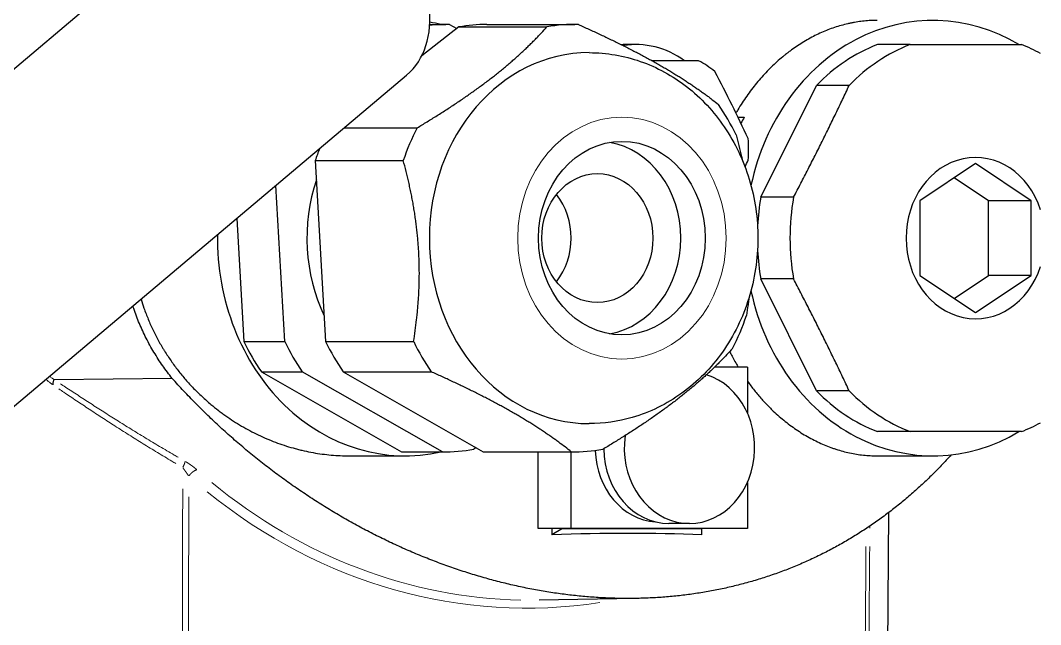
# Model space of a CAD drawing. Header units: millimetres. Extents: x 0 to 89100, y 0 to 63000.
# Drawn here: x 26218.4 to 26281.7, y 54207.8 to 54245.3 of the extents above; entities that cross this region are included whole.
import ezdxf

# ---------------------------------------------------------------- set-up
doc = ezdxf.new("R2010")
doc.units = ezdxf.units.MM
doc.header["$LTSCALE"] = 150
doc.layers.add('Visible', color=7, linetype='Continuous', lineweight=25)
doc.layers.add('Visible Narrow', color=7, linetype='Continuous', lineweight=18)

msp = doc.modelspace()

# ---------------------------------------------------------------- linework, layer by layer
at = {"layer": 'Visible'}
for p, q in [((26173.844, 54205.023), (26232.026, 54254.106)), ((26245.581, 54244.86), (26243.278, 54243.069)), ((26243.775, 54245.013), (26244.776, 54245.013)), ((26244.994, 54245.011), (26245.445, 54244.754)), ((26245.581, 54244.86), (26251.038, 54244.86)), ((26247.314, 54245.013), (26252.771, 54245.013)), ((26256.66, 54243.763), (26256.153, 54243.771)), ((26273.559, 54243.763), (26271.529, 54243.763)), ((26273.559, 54243.763), (26280.457, 54243.763)), ((26260.444, 54242.763), (26257.556, 54242.763)), ((26182.502, 54191.394), (26242.343, 54241.876)), ((26264.299, 54234.297), (26267.748, 54241.23)), ((26269.779, 54241.23), (26267.748, 54241.23)), ((26262.884, 54239.27), (26263.276, 54239.263)), ((26262.887, 54239.263), (26263.276, 54239.263)), ((26238.467, 54238.606), (26242.995, 54238.606)), ((26236.676, 54236.57), (26237.32, 54225.358)), ((26236.676, 54236.57), (26242.133, 54236.57)), ((26277.617, 54236.382), (26274.171, 54234.073)), ((26281.064, 54234.073), (26277.617, 54236.382)), ((26278.424, 54234.073), (26276.297, 54235.498)), ((26234.782, 54225.358), (26234.226, 54235.028)), ((26266.33, 54234.297), (26264.299, 54234.297)), ((26274.171, 54234.073), (26274.171, 54229.454)), ((26281.064, 54234.073), (26278.424, 54234.073)), ((26278.424, 54229.454), (26278.424, 54234.073)), ((26281.064, 54229.454), (26281.064, 54234.073)), ((26231.805, 54232.986), (26232.244, 54225.358)), ((26266.33, 54229.23), (26264.299, 54229.23)), ((26267.748, 54222.297), (26264.299, 54229.23)), ((26274.171, 54229.454), (26277.617, 54227.145)), ((26276.297, 54228.029), (26278.424, 54229.454)), ((26277.617, 54227.145), (26281.064, 54229.454)), ((26281.064, 54229.454), (26278.424, 54229.454)), ((26232.244, 54225.358), (26234.782, 54225.358)), ((26237.32, 54225.358), (26242.777, 54225.358)), ((26233.332, 54223.473), (26242.02, 54218.516)), ((26233.332, 54223.473), (26235.87, 54223.473)), ((26244.558, 54218.516), (26235.87, 54223.473)), ((26238.409, 54223.473), (26243.866, 54223.473)), ((26238.409, 54223.473), (26247.096, 54218.516)), ((26263.47, 54223.763), (26261.434, 54223.763)), ((26263.47, 54223.763), (26263.47, 54220.916)), ((26227.805, 54223.065), (26220.489, 54222.986)), ((26269.779, 54222.297), (26267.748, 54222.297)), ((26273.559, 54219.763), (26271.529, 54219.763)), ((26280.457, 54219.763), (26273.559, 54219.763)), ((26238.775, 54218.263), (26242.238, 54218.263)), ((26242.02, 54218.516), (26244.558, 54218.516)), ((26242.238, 54218.513), (26244.776, 54218.513)), ((26246.645, 54218.773), (26246.509, 54218.667)), ((26247.096, 54218.516), (26252.553, 54218.516)), ((26247.314, 54218.513), (26252.771, 54218.513)), ((26250.496, 54213.763), (26250.496, 54218.513)), ((26252.527, 54218.513), (26252.527, 54213.763)), ((26271.515, 54218.263), (26274.978, 54218.263)), ((26263.47, 54216.61), (26263.47, 54213.763)), ((26272.046, 54191.28), (26272.25, 54214.76)), ((26259.877, 54214.07), (26258.608, 54214.07)), ((26252.527, 54213.763), (26250.496, 54213.763)), ((26252.013, 54213.753), (26251.352, 54213.753)), ((26251.352, 54213.753), (26251.352, 54213.373)), ((26252.013, 54213.753), (26251.352, 54213.373)), ((26252.013, 54213.753), (26260.646, 54213.753)), ((26263.47, 54213.763), (26252.527, 54213.763)), ((26260.64, 54213.373), (26260.646, 54213.753)), ((26256.577, 54209.421), (26250.569, 54209.318))]:
    msp.add_line(p, q, dxfattribs=at)
for centre, major_axis, ratio, start_param, end_param in [((26237.185, 54247.991), (-5.158, 6.115), 0.673411, 3.141593, 6.283185), ((26274.978, 54231.763), (0, 13.5), 0.861576, 5.807303, 7.609536), ((26244.776, 54231.763), (0, 13.25), 0.861576, 6.264105, 6.371289), ((26242.238, 54231.763), (0, 13.5), 0.861576, 6.090437, 6.15012), ((26247.314, 54231.763), (0, 13.25), 0.861576, 0, 0.152394), ((26252.771, 54231.763), (0, 13.25), 0.861576, 6.264105, 6.435579), ((26256.577, 54237.263), (0, 6.5), 0.861576, 5.721116, 6.42602), ((26274.978, 54231.763), (0, 12.65), 0.861576, 0.321961, 0.725236), ((26277.008, 54231.763), (0, 12.65), 0.861576, 0.321961, 0.725236), ((26277.008, 54231.763), (0, 12.65), 0.861576, 5.843195, 5.961224), ((26253.659, 54231.763), (0, -11.5), 0.861576, 3.141593, 6.283185), ((26258.378, 54237.263), (0, -6), 0.861576, 2.505533, 2.730455), ((26242.406, 54240.013), (-22.056, 32.913), 0.439619, 4.36534, 4.48646), ((26252.771, 54231.763), (0, 13.25), 0.861576, 5.216907, 5.388381), ((26272.947, 54231.763), (0, -13.5), 0.861576, 4.123358, 4.156432), ((26252.771, 54231.763), (0, -13.25), 0.861576, 4.16971, 4.341184), ((26258.378, 54237.263), (0, -6), 0.861576, 1.458335, 1.683257), ((26247.314, 54231.763), (0, -13.25), 0.861576, 4.278805, 4.341184), ((26254.167, 54231.763), (0, -6), 0.861576, 0.147834, 2.993758), ((26242.406, 54234.513), (-22.056, -32.913), 0.439619, 1.905828, 1.917845), ((26277.617, 54231.763), (0, 5), 0.861576, 5.07153, 10.636433), ((26244.776, 54231.763), (0, -10), 0.861576, 4.34213, 5.215961), ((26249.091, 54231.763), (0, 4), 0.861576, 3.969448, 5.45533), ((26274.978, 54231.763), (0, 12.65), 0.861576, 1.369159, 1.510633), ((26277.008, 54231.763), (0, -12.65), 0.861576, 4.510752, 4.914026), ((26242.238, 54231.763), (0, -13.5), 0.861576, 4.696633, 6.475934), ((26274.978, 54231.763), (0, 12.65), 0.861576, 1.630959, 1.772434), ((26274.978, 54231.763), (0, -13.5), 0.861576, 4.956835, 6.759068), ((26252.771, 54231.763), (0, 13.25), 0.861576, 4.16971, 4.341184), ((26242.238, 54231.763), (0, -13.25), 0.861576, 5.216907, 5.388381), ((26244.776, 54231.763), (0, -13.25), 0.861576, 5.216907, 5.388381), ((26247.314, 54231.763), (0, -13.25), 0.861576, 5.216907, 5.388381), ((26252.771, 54231.763), (0, -13.25), 0.861576, 5.216907, 5.388381), ((26259.877, 54218.763), (0, -4.693), 0.861576, 4.551371, 9.159732), ((26274.978, 54231.763), (0, -12.65), 0.861576, 5.557949, 5.961224), ((26277.008, 54231.763), (0, -12.65), 0.861576, 5.557949, 5.961224), ((26277.008, 54231.763), (0, -12.65), 0.861576, 0.321961, 0.43999), ((26242.238, 54231.763), (0, -13.25), 0.861576, 6.264105, 6.283185), ((26244.776, 54231.763), (0, -13.25), 0.861576, 6.264105, 6.435579), ((26247.314, 54231.763), (0, -13.25), 0.861576, 6.264105, 6.283185), ((26252.771, 54231.763), (0, -13.25), 0.861576, 6.264105, 6.435579), ((26257.998, 54218.763), (0, -4.6), 0.861576, 4.748953, 6.227083), ((26258.608, 54218.763), (0, -4.693), 0.861576, 4.725212, 6.283185), ((26205.307, 54155.722), (98.603, 37.184), 0.447926, 0.817105, 0.924958)]:
    msp.add_ellipse(centre, major_axis=major_axis, ratio=ratio, start_param=start_param, end_param=end_param, dxfattribs=at)
for centre, major_axis in [((26255.69, 54231.763), (0, -6)), ((26254.167, 54231.763), (0, -4))]:
    msp.add_ellipse(centre, major_axis=major_axis, ratio=0.861576, dxfattribs=at)
for points, knots in [([(26242.995, 54238.606), (26243.201, 54238.729), (26243.407, 54238.854), (26243.612, 54238.979), (26243.817, 54239.105), (26244.022, 54239.232), (26244.226, 54239.36), (26244.328, 54239.424), (26244.429, 54239.488), (26244.53, 54239.552), (26244.631, 54239.617), (26244.732, 54239.681), (26244.833, 54239.746), (26244.933, 54239.811), (26245.033, 54239.877), (26245.133, 54239.942), (26245.232, 54240.007), (26245.331, 54240.073), (26245.43, 54240.139), (26245.528, 54240.204), (26245.626, 54240.27), (26245.723, 54240.336), (26245.821, 54240.402), (26245.917, 54240.469), (26246.013, 54240.535), (26246.109, 54240.601), (26246.205, 54240.668), (26246.299, 54240.734), (26246.394, 54240.801), (26246.487, 54240.867), (26246.58, 54240.934), (26246.673, 54241.001), (26246.766, 54241.068), (26246.857, 54241.134), (26246.948, 54241.201), (26247.039, 54241.268), (26247.128, 54241.335), (26247.218, 54241.402), (26247.307, 54241.469), (26247.395, 54241.535), (26247.482, 54241.602), (26247.569, 54241.669), (26247.655, 54241.736), (26247.741, 54241.803), (26247.826, 54241.87), (26247.91, 54241.937), (26247.995, 54242.004), (26248.078, 54242.071), (26248.16, 54242.137), (26248.243, 54242.204), (26248.324, 54242.271), (26248.405, 54242.338), (26248.485, 54242.405), (26248.565, 54242.472), (26248.643, 54242.539), (26248.722, 54242.606), (26248.8, 54242.672), (26248.876, 54242.739), (26248.953, 54242.805), (26249.028, 54242.872), (26249.103, 54242.938), (26249.177, 54243.005), (26249.251, 54243.071), (26249.324, 54243.137), (26249.396, 54243.203), (26249.467, 54243.269), (26249.538, 54243.334), (26249.608, 54243.4), (26249.678, 54243.465), (26249.746, 54243.53), (26249.815, 54243.596), (26249.882, 54243.661), (26249.948, 54243.725), (26250.015, 54243.79), (26250.08, 54243.854), (26250.144, 54243.918), (26250.208, 54243.983), (26250.272, 54244.046), (26250.334, 54244.11), (26250.396, 54244.174), (26250.458, 54244.237), (26250.518, 54244.3), (26250.578, 54244.363), (26250.638, 54244.425), (26250.696, 54244.488), (26250.813, 54244.613), (26250.927, 54244.737), (26251.038, 54244.86)], [0, 0, 0, 0, 0.722756, 0.722756, 0.722756, 1.448845, 1.448845, 1.448845, 1.812603, 1.812603, 1.812603, 2.176577, 2.176577, 2.176577, 2.540594, 2.540594, 2.540594, 2.904496, 2.904496, 2.904496, 3.268148, 3.268148, 3.268148, 3.631435, 3.631435, 3.631435, 3.994266, 3.994266, 3.994266, 4.356578, 4.356578, 4.356578, 4.718339, 4.718339, 4.718339, 5.079553, 5.079553, 5.079553, 5.440261, 5.440261, 5.440261, 5.800606, 5.800606, 5.800606, 6.161287, 6.161287, 6.161287, 6.522511, 6.522511, 6.522511, 6.884273, 6.884273, 6.884273, 7.246531, 7.246531, 7.246531, 7.609213, 7.609213, 7.609213, 7.972215, 7.972215, 7.972215, 8.335411, 8.335411, 8.335411, 8.698655, 8.698655, 8.698655, 9.06178, 9.06178, 9.06178, 9.424603, 9.424603, 9.424603, 9.786929, 9.786929, 9.786929, 10.14855, 10.14855, 10.14855, 10.50925, 10.50925, 10.50925, 10.869506, 10.869506, 10.869506, 11.590283, 11.590283, 11.590283, 11.590283]), ([(26252.989, 54245.011), (26253.207, 54244.913), (26253.426, 54244.815), (26253.644, 54244.715), (26253.862, 54244.616), (26254.08, 54244.515), (26254.297, 54244.414), (26254.405, 54244.363), (26254.514, 54244.312), (26254.621, 54244.261), (26254.729, 54244.21), (26254.837, 54244.158), (26254.944, 54244.107), (26255.051, 54244.055), (26255.158, 54244.004), (26255.264, 54243.952), (26255.37, 54243.9), (26255.476, 54243.848), (26255.581, 54243.796), (26255.686, 54243.744), (26255.791, 54243.692), (26255.895, 54243.639), (26255.999, 54243.587), (26256.103, 54243.534), (26256.206, 54243.482), (26256.309, 54243.429), (26256.411, 54243.377), (26256.512, 54243.324), (26256.614, 54243.271), (26256.714, 54243.218), (26256.814, 54243.165), (26256.914, 54243.113), (26257.013, 54243.06), (26257.111, 54243.007), (26257.209, 54242.954), (26257.307, 54242.901), (26257.403, 54242.848), (26257.5, 54242.795), (26257.595, 54242.742), (26257.69, 54242.689), (26257.785, 54242.636), (26257.878, 54242.583), (26257.971, 54242.53), (26258.064, 54242.477), (26258.156, 54242.424), (26258.247, 54242.371), (26258.338, 54242.318), (26258.429, 54242.265), (26258.518, 54242.211), (26258.607, 54242.158), (26258.696, 54242.105), (26258.783, 54242.052), (26258.871, 54241.999), (26258.957, 54241.946), (26259.042, 54241.893), (26259.128, 54241.84), (26259.212, 54241.788), (26259.296, 54241.735), (26259.379, 54241.682), (26259.462, 54241.629), (26259.543, 54241.577), (26259.625, 54241.524), (26259.705, 54241.472), (26259.784, 54241.419), (26259.864, 54241.367), (26259.942, 54241.315), (26260.019, 54241.263), (26260.096, 54241.211), (26260.172, 54241.159), (26260.247, 54241.107), (26260.323, 54241.056), (26260.397, 54241.004), (26260.47, 54240.953), (26260.543, 54240.902), (26260.615, 54240.85), (26260.685, 54240.8), (26260.756, 54240.749), (26260.826, 54240.698), (26260.895, 54240.648), (26260.964, 54240.597), (26261.032, 54240.547), (26261.098, 54240.497), (26261.165, 54240.448), (26261.231, 54240.398), (26261.296, 54240.348), (26261.426, 54240.249), (26261.553, 54240.151), (26261.676, 54240.053)], [0, 0, 0, 0, 0.722756, 0.722756, 0.722756, 1.448845, 1.448845, 1.448845, 1.812603, 1.812603, 1.812603, 2.176577, 2.176577, 2.176577, 2.540594, 2.540594, 2.540594, 2.904496, 2.904496, 2.904496, 3.268148, 3.268148, 3.268148, 3.631435, 3.631435, 3.631435, 3.994266, 3.994266, 3.994266, 4.356578, 4.356578, 4.356578, 4.718339, 4.718339, 4.718339, 5.079553, 5.079553, 5.079553, 5.440261, 5.440261, 5.440261, 5.800606, 5.800606, 5.800606, 6.161287, 6.161287, 6.161287, 6.522511, 6.522511, 6.522511, 6.884273, 6.884273, 6.884273, 7.246531, 7.246531, 7.246531, 7.609213, 7.609213, 7.609213, 7.972215, 7.972215, 7.972215, 8.335411, 8.335411, 8.335411, 8.698655, 8.698655, 8.698655, 9.06178, 9.06178, 9.06178, 9.424603, 9.424603, 9.424603, 9.786929, 9.786929, 9.786929, 10.14855, 10.14855, 10.14855, 10.50925, 10.50925, 10.50925, 10.869506, 10.869506, 10.869506, 11.590283, 11.590283, 11.590283, 11.590283]), ([(26271.515, 54245.263), (26271.454, 54245.263), (26271.393, 54245.263), (26271.331, 54245.261), (26271.196, 54245.258), (26271.059, 54245.251), (26270.923, 54245.241), (26270.787, 54245.231), (26270.65, 54245.217), (26270.514, 54245.2), (26270.377, 54245.183), (26270.24, 54245.162), (26270.104, 54245.138), (26270.035, 54245.126), (26269.967, 54245.113), (26269.899, 54245.099), (26269.831, 54245.085), (26269.762, 54245.07), (26269.694, 54245.054), (26269.558, 54245.023), (26269.421, 54244.988), (26269.285, 54244.95), (26269.148, 54244.911), (26269.012, 54244.869), (26268.876, 54244.824), (26268.739, 54244.778), (26268.604, 54244.729), (26268.468, 54244.676), (26268.333, 54244.624), (26268.198, 54244.568), (26268.063, 54244.508), (26267.929, 54244.448), (26267.795, 54244.385), (26267.662, 54244.318), (26267.529, 54244.252), (26267.397, 54244.182), (26267.265, 54244.109), (26267.134, 54244.035), (26267.004, 54243.959), (26266.875, 54243.879), (26266.746, 54243.799), (26266.618, 54243.716), (26266.491, 54243.63), (26266.365, 54243.544), (26266.239, 54243.454), (26266.115, 54243.362), (26266.054, 54243.316), (26265.992, 54243.269), (26265.931, 54243.222), (26265.87, 54243.174), (26265.809, 54243.126), (26265.748, 54243.077), (26265.627, 54242.978), (26265.507, 54242.876), (26265.388, 54242.772), (26265.269, 54242.667), (26265.152, 54242.559), (26265.036, 54242.448), (26264.92, 54242.337), (26264.806, 54242.223), (26264.693, 54242.106), (26264.58, 54241.989), (26264.469, 54241.869), (26264.36, 54241.746), (26264.25, 54241.624), (26264.143, 54241.498), (26264.037, 54241.37), (26263.932, 54241.242), (26263.829, 54241.112), (26263.727, 54240.978), (26263.626, 54240.845), (26263.527, 54240.71), (26263.43, 54240.572), (26263.333, 54240.434), (26263.238, 54240.294), (26263.146, 54240.152), (26263.054, 54240.01), (26262.964, 54239.866), (26262.876, 54239.719), (26262.837, 54239.654), (26262.799, 54239.589), (26262.761, 54239.523)], [21.557049, 21.557049, 21.557049, 21.557049, 21.801401, 21.801401, 21.801401, 22.344126, 22.344126, 22.344126, 22.887104, 22.887104, 22.887104, 23.430209, 23.430209, 23.430209, 23.701677, 23.701677, 23.701677, 23.973126, 23.973126, 23.973126, 24.517356, 24.517356, 24.517356, 25.063208, 25.063208, 25.063208, 25.610259, 25.610259, 25.610259, 26.158056, 26.158056, 26.158056, 26.706128, 26.706128, 26.706128, 27.254006, 27.254006, 27.254006, 27.801224, 27.801224, 27.801224, 28.347343, 28.347343, 28.347343, 28.891957, 28.891957, 28.891957, 29.163585, 29.163585, 29.163585, 29.435167, 29.435167, 29.435167, 29.979729, 29.979729, 29.979729, 30.525835, 30.525835, 30.525835, 31.07306, 31.07306, 31.07306, 31.620946, 31.620946, 31.620946, 32.169021, 32.169021, 32.169021, 32.716803, 32.716803, 32.716803, 33.263821, 33.263821, 33.263821, 33.809626, 33.809626, 33.809626, 34.353802, 34.353802, 34.353802, 34.596142, 34.596142, 34.596142, 34.596142]), ([(26256.153, 54243.771), (26256.124, 54243.772), (26256.096, 54243.772), (26256.068, 54243.772), (26255.933, 54243.772), (26255.798, 54243.766), (26255.664, 54243.755)], [8.0876656, 8.0876656, 8.0876656, 8.0876656, 8.186406, 8.186406, 8.186406, 8.6547876, 8.6547876, 8.6547876, 8.6547876]), ([(26253.659, 54243.263), (26254.738, 54243.263), (26255.816, 54243.078), (26257.869, 54242.363), (26258.84, 54241.828), (26260.608, 54240.456), (26261.395, 54239.607), (26262.714, 54237.667), (26263.233, 54236.567), (26263.943, 54234.227), (26264.124, 54232.982), (26264.119, 54230.482), (26263.929, 54229.225), (26263.187, 54226.84), (26262.637, 54225.709), (26261.226, 54223.715), (26260.375, 54222.843), (26258.469, 54221.473), (26257.427, 54220.959), (26255.46, 54220.392), (26254.56, 54220.263), (26253.659, 54220.263)], [4.712389, 4.712389, 4.712389, 4.712389, 5.003848, 5.003848, 5.301562, 5.301562, 5.614682, 5.614682, 5.944544, 5.944544, 6.285448, 6.285448, 6.629855, 6.629855, 6.970585, 6.970585, 7.299574, 7.299574, 7.610696, 7.610696, 7.853982, 7.853982, 7.853982, 7.853982]), ([(26266.33, 54234.297), (26266.482, 54234.585), (26266.633, 54234.874), (26266.783, 54235.163), (26266.933, 54235.452), (26267.082, 54235.741), (26267.23, 54236.03), (26267.379, 54236.318), (26267.526, 54236.607), (26267.672, 54236.896), (26267.745, 54237.041), (26267.817, 54237.185), (26267.89, 54237.33), (26267.962, 54237.474), (26268.034, 54237.619), (26268.106, 54237.763), (26268.25, 54238.052), (26268.393, 54238.341), (26268.534, 54238.63), (26268.676, 54238.919), (26268.816, 54239.208), (26268.955, 54239.497), (26269.095, 54239.786), (26269.233, 54240.075), (26269.37, 54240.364), (26269.507, 54240.652), (26269.644, 54240.941), (26269.779, 54241.23)], [0, 0, 0, 0, 1.001074, 1.001074, 1.001074, 2.00226, 2.00226, 2.00226, 3.003465, 3.003465, 3.003465, 3.504049, 3.504049, 3.504049, 4.004609, 4.004609, 4.004609, 5.005639, 5.005639, 5.005639, 6.006706, 6.006706, 6.006706, 7.00786, 7.00786, 7.00786, 8.009049, 8.009049, 8.009049, 8.009049]), ([(26262.765, 54238.168), (26262.825, 54237.948), (26262.883, 54237.725), (26262.94, 54237.499), (26262.997, 54237.274), (26263.051, 54237.047), (26263.104, 54236.817), (26263.119, 54236.75), (26263.134, 54236.682), (26263.149, 54236.614)], [0, 0, 0, 0, 0.722756, 0.722756, 0.722756, 1.448845, 1.448845, 1.448845, 1.66308, 1.66308, 1.66308, 1.66308]), ([(26242.777, 54225.358), (26242.812, 54225.579), (26242.845, 54225.802), (26242.876, 54226.027), (26242.907, 54226.253), (26242.935, 54226.48), (26242.961, 54226.709), (26242.974, 54226.824), (26242.986, 54226.939), (26242.998, 54227.055), (26243.01, 54227.17), (26243.02, 54227.286), (26243.031, 54227.403), (26243.041, 54227.519), (26243.05, 54227.636), (26243.059, 54227.753), (26243.068, 54227.87), (26243.076, 54227.988), (26243.083, 54228.106), (26243.09, 54228.224), (26243.096, 54228.342), (26243.102, 54228.46), (26243.107, 54228.579), (26243.112, 54228.697), (26243.116, 54228.816), (26243.12, 54228.935), (26243.123, 54229.054), (26243.125, 54229.174), (26243.127, 54229.293), (26243.128, 54229.412), (26243.129, 54229.532), (26243.129, 54229.652), (26243.128, 54229.771), (26243.127, 54229.891), (26243.125, 54230.011), (26243.123, 54230.131), (26243.12, 54230.25), (26243.117, 54230.37), (26243.112, 54230.49), (26243.107, 54230.61), (26243.102, 54230.73), (26243.096, 54230.85), (26243.089, 54230.969), (26243.082, 54231.089), (26243.075, 54231.209), (26243.066, 54231.329), (26243.057, 54231.449), (26243.047, 54231.569), (26243.037, 54231.689), (26243.026, 54231.809), (26243.015, 54231.929), (26243.002, 54232.049), (26242.99, 54232.169), (26242.976, 54232.289), (26242.962, 54232.409), (26242.948, 54232.528), (26242.933, 54232.648), (26242.917, 54232.767), (26242.901, 54232.887), (26242.884, 54233.006), (26242.867, 54233.125), (26242.849, 54233.244), (26242.831, 54233.362), (26242.812, 54233.481), (26242.793, 54233.599), (26242.773, 54233.717), (26242.752, 54233.835), (26242.731, 54233.952), (26242.71, 54234.07), (26242.687, 54234.186), (26242.665, 54234.303), (26242.642, 54234.42), (26242.619, 54234.536), (26242.595, 54234.652), (26242.571, 54234.767), (26242.546, 54234.882), (26242.522, 54234.997), (26242.496, 54235.112), (26242.47, 54235.225), (26242.444, 54235.339), (26242.418, 54235.453), (26242.391, 54235.565), (26242.364, 54235.678), (26242.336, 54235.791), (26242.308, 54235.903), (26242.251, 54236.127), (26242.193, 54236.349), (26242.133, 54236.57)], [0, 0, 0, 0, 0.722756, 0.722756, 0.722756, 1.448845, 1.448845, 1.448845, 1.812603, 1.812603, 1.812603, 2.176577, 2.176577, 2.176577, 2.540594, 2.540594, 2.540594, 2.904496, 2.904496, 2.904496, 3.268148, 3.268148, 3.268148, 3.631435, 3.631435, 3.631435, 3.994266, 3.994266, 3.994266, 4.356578, 4.356578, 4.356578, 4.718339, 4.718339, 4.718339, 5.079553, 5.079553, 5.079553, 5.440261, 5.440261, 5.440261, 5.800606, 5.800606, 5.800606, 6.161287, 6.161287, 6.161287, 6.522511, 6.522511, 6.522511, 6.884273, 6.884273, 6.884273, 7.246531, 7.246531, 7.246531, 7.609213, 7.609213, 7.609213, 7.972215, 7.972215, 7.972215, 8.335411, 8.335411, 8.335411, 8.698655, 8.698655, 8.698655, 9.06178, 9.06178, 9.06178, 9.424603, 9.424603, 9.424603, 9.786929, 9.786929, 9.786929, 10.14855, 10.14855, 10.14855, 10.50925, 10.50925, 10.50925, 10.869506, 10.869506, 10.869506, 11.590283, 11.590283, 11.590283, 11.590283]), ([(26269.779, 54222.297), (26269.644, 54222.585), (26269.507, 54222.874), (26269.37, 54223.163), (26269.233, 54223.452), (26269.095, 54223.741), (26268.955, 54224.03), (26268.816, 54224.318), (26268.676, 54224.607), (26268.534, 54224.896), (26268.463, 54225.041), (26268.392, 54225.185), (26268.321, 54225.33), (26268.25, 54225.474), (26268.178, 54225.619), (26268.106, 54225.763), (26267.962, 54226.052), (26267.817, 54226.341), (26267.672, 54226.63), (26267.526, 54226.919), (26267.379, 54227.208), (26267.23, 54227.497), (26267.082, 54227.786), (26266.933, 54228.075), (26266.783, 54228.364), (26266.633, 54228.652), (26266.482, 54228.941), (26266.33, 54229.23)], [0, 0, 0, 0, 1.001074, 1.001074, 1.001074, 2.00226, 2.00226, 2.00226, 3.003465, 3.003465, 3.003465, 3.504049, 3.504049, 3.504049, 4.004609, 4.004609, 4.004609, 5.005639, 5.005639, 5.005639, 6.006706, 6.006706, 6.006706, 7.00786, 7.00786, 7.00786, 8.009049, 8.009049, 8.009049, 8.009049]), ([(26225.872, 54227.981), (26225.929, 54227.792), (26225.99, 54227.605), (26226.055, 54227.418), (26226.096, 54227.302), (26226.138, 54227.187), (26226.182, 54227.072), (26226.226, 54226.957), (26226.272, 54226.842), (26226.319, 54226.728), (26226.366, 54226.615), (26226.415, 54226.502), (26226.465, 54226.389), (26226.515, 54226.277), (26226.567, 54226.165), (26226.62, 54226.054), (26226.673, 54225.943), (26226.728, 54225.833), (26226.784, 54225.724), (26226.84, 54225.615), (26226.898, 54225.506), (26226.957, 54225.399), (26227.016, 54225.291), (26227.076, 54225.185), (26227.138, 54225.079), (26227.169, 54225.026), (26227.2, 54224.974), (26227.232, 54224.921), (26227.263, 54224.869), (26227.295, 54224.817), (26227.327, 54224.765), (26227.392, 54224.661), (26227.458, 54224.558), (26227.525, 54224.456), (26227.593, 54224.353), (26227.661, 54224.252), (26227.731, 54224.151), (26227.802, 54224.051), (26227.873, 54223.951), (26227.946, 54223.852), (26228.019, 54223.754), (26228.093, 54223.656), (26228.169, 54223.559), (26228.244, 54223.462), (26228.321, 54223.366), (26228.399, 54223.272), (26228.477, 54223.177), (26228.557, 54223.083), (26228.637, 54222.991), (26228.718, 54222.898), (26228.799, 54222.807), (26228.882, 54222.716), (26228.965, 54222.626), (26229.049, 54222.537), (26229.134, 54222.448), (26229.219, 54222.36), (26229.305, 54222.274), (26229.393, 54222.188), (26229.48, 54222.102), (26229.568, 54222.018), (26229.658, 54221.935), (26229.747, 54221.852), (26229.837, 54221.77), (26229.928, 54221.689), (26230.019, 54221.609), (26230.112, 54221.529), (26230.205, 54221.451), (26230.354, 54221.326), (26230.507, 54221.204), (26230.661, 54221.085), (26230.738, 54221.026), (26230.815, 54220.967), (26230.893, 54220.91), (26230.972, 54220.852), (26231.05, 54220.795), (26231.13, 54220.739), (26231.289, 54220.627), (26231.45, 54220.519), (26231.613, 54220.414), (26231.777, 54220.308), (26231.943, 54220.206), (26232.11, 54220.108), (26232.278, 54220.01), (26232.448, 54219.915), (26232.619, 54219.824), (26232.791, 54219.733), (26232.964, 54219.645), (26233.139, 54219.562), (26233.314, 54219.478), (26233.491, 54219.399), (26233.668, 54219.323), (26233.846, 54219.247), (26234.025, 54219.175), (26234.205, 54219.107), (26234.385, 54219.04), (26234.567, 54218.976), (26234.749, 54218.916), (26234.93, 54218.856), (26235.113, 54218.8), (26235.296, 54218.749), (26235.388, 54218.723), (26235.48, 54218.698), (26235.572, 54218.675), (26235.663, 54218.651), (26235.755, 54218.628), (26235.848, 54218.606), (26236.032, 54218.563), (26236.217, 54218.524), (26236.403, 54218.488), (26236.589, 54218.453), (26236.776, 54218.422), (26236.963, 54218.395), (26237.149, 54218.368), (26237.337, 54218.345), (26237.524, 54218.326), (26237.711, 54218.307), (26237.899, 54218.293), (26238.086, 54218.282), (26238.273, 54218.272), (26238.46, 54218.266), (26238.647, 54218.264), (26238.69, 54218.264), (26238.732, 54218.263), (26238.775, 54218.263)], [3.839876, 3.839876, 3.839876, 3.839876, 4.432712, 4.432712, 4.432712, 4.80289, 4.80289, 4.80289, 5.173365, 5.173365, 5.173365, 5.543997, 5.543997, 5.543997, 5.914638, 5.914638, 5.914638, 6.285139, 6.285139, 6.285139, 6.655349, 6.655349, 6.655349, 7.025116, 7.025116, 7.025116, 7.209787, 7.209787, 7.209787, 7.394453, 7.394453, 7.394453, 7.764405, 7.764405, 7.764405, 8.135109, 8.135109, 8.135109, 8.506462, 8.506462, 8.506462, 8.878349, 8.878349, 8.878349, 9.250646, 9.250646, 9.250646, 9.623222, 9.623222, 9.623222, 9.99594, 9.99594, 9.99594, 10.368661, 10.368661, 10.368661, 10.74124, 10.74124, 10.74124, 11.113535, 11.113535, 11.113535, 11.485403, 11.485403, 11.485403, 11.856705, 11.856705, 11.856705, 12.453779, 12.453779, 12.453779, 12.751525, 12.751525, 12.751525, 13.049565, 13.049565, 13.049565, 13.647173, 13.647173, 13.647173, 14.24642, 14.24642, 14.24642, 14.846789, 14.846789, 14.846789, 15.447733, 15.447733, 15.447733, 16.048688, 16.048688, 16.048688, 16.649091, 16.649091, 16.649091, 17.248396, 17.248396, 17.248396, 17.84609, 17.84609, 17.84609, 18.144185, 18.144185, 18.144185, 18.441858, 18.441858, 18.441858, 19.037777, 19.037777, 19.037777, 19.634219, 19.634219, 19.634219, 20.230638, 20.230638, 20.230638, 20.826496, 20.826496, 20.826496, 21.421676, 21.421676, 21.421676, 21.55705, 21.55705, 21.55705, 21.55705]), ([(26263.562, 54228.047), (26263.559, 54228.018), (26263.555, 54227.99), (26263.552, 54227.961), (26263.538, 54227.848), (26263.523, 54227.736), (26263.508, 54227.624), (26263.477, 54227.4), (26263.444, 54227.178), (26263.409, 54226.957)], [10.418184, 10.418184, 10.418184, 10.418184, 10.50925, 10.50925, 10.50925, 10.869506, 10.869506, 10.869506, 11.590283, 11.590283, 11.590283, 11.590283]), ([(26227.805, 54223.065), (26227.703, 54223.193), (26227.602, 54223.322), (26227.503, 54223.453), (26227.405, 54223.585), (26227.308, 54223.719), (26227.214, 54223.854), (26227.119, 54223.989), (26227.027, 54224.126), (26226.937, 54224.265), (26226.847, 54224.404), (26226.759, 54224.545), (26226.674, 54224.687), (26226.589, 54224.83), (26226.506, 54224.973), (26226.425, 54225.119), (26226.345, 54225.264), (26226.267, 54225.411), (26226.192, 54225.559), (26226.117, 54225.708), (26226.044, 54225.857), (26225.974, 54226.008), (26225.905, 54226.159), (26225.837, 54226.311), (26225.773, 54226.464), (26225.708, 54226.617), (26225.647, 54226.771), (26225.588, 54226.926), (26225.529, 54227.081), (26225.473, 54227.237), (26225.42, 54227.394), (26225.402, 54227.448), (26225.384, 54227.501), (26225.367, 54227.555)], [0, 0, 0, 0, 0.497033, 0.497033, 0.497033, 0.995546, 0.995546, 0.995546, 1.495214, 1.495214, 1.495214, 1.995696, 1.995696, 1.995696, 2.496645, 2.496645, 2.496645, 2.997711, 2.997711, 2.997711, 3.498553, 3.498553, 3.498553, 3.998844, 3.998844, 3.998844, 4.498277, 4.498277, 4.498277, 4.996575, 4.996575, 4.996575, 5.165849, 5.165849, 5.165849, 5.165849]), ([(26262.547, 54224.921), (26262.436, 54224.798), (26262.322, 54224.673), (26262.204, 54224.547), (26262.086, 54224.422), (26261.964, 54224.295), (26261.839, 54224.167), (26261.776, 54224.103), (26261.713, 54224.039), (26261.648, 54223.974), (26261.583, 54223.91), (26261.518, 54223.845), (26261.451, 54223.78), (26261.384, 54223.715), (26261.317, 54223.65), (26261.248, 54223.585), (26261.179, 54223.519), (26261.11, 54223.454), (26261.039, 54223.388), (26260.969, 54223.322), (26260.897, 54223.256), (26260.824, 54223.19), (26260.752, 54223.124), (26260.678, 54223.058), (26260.603, 54222.992), (26260.529, 54222.925), (26260.453, 54222.859), (26260.377, 54222.792), (26260.3, 54222.726), (26260.222, 54222.659), (26260.144, 54222.593), (26260.065, 54222.526), (26259.986, 54222.459), (26259.905, 54222.392), (26259.825, 54222.325), (26259.743, 54222.259), (26259.661, 54222.192), (26259.579, 54222.125), (26259.495, 54222.058), (26259.411, 54221.991), (26259.327, 54221.924), (26259.242, 54221.858), (26259.156, 54221.791), (26259.07, 54221.724), (26258.983, 54221.657), (26258.895, 54221.59), (26258.807, 54221.523), (26258.718, 54221.456), (26258.628, 54221.389), (26258.539, 54221.322), (26258.448, 54221.255), (26258.356, 54221.188), (26258.265, 54221.121), (26258.172, 54221.055), (26258.079, 54220.988), (26257.986, 54220.921), (26257.892, 54220.854), (26257.798, 54220.788), (26257.703, 54220.721), (26257.607, 54220.655), (26257.511, 54220.588), (26257.415, 54220.522), (26257.319, 54220.456), (26257.221, 54220.39), (26257.124, 54220.324), (26257.026, 54220.258), (26256.928, 54220.192), (26256.83, 54220.127), (26256.731, 54220.061), (26256.631, 54219.996), (26256.532, 54219.931), (26256.432, 54219.866), (26256.332, 54219.801), (26256.232, 54219.737), (26256.132, 54219.672), (26256.031, 54219.608), (26255.931, 54219.544), (26255.83, 54219.48), (26255.728, 54219.417), (26255.627, 54219.353), (26255.526, 54219.29), (26255.425, 54219.227), (26255.323, 54219.164), (26255.221, 54219.101), (26255.119, 54219.039), (26254.915, 54218.914), (26254.71, 54218.79), (26254.504, 54218.667)], [0, 0, 0, 0, 0.722756, 0.722756, 0.722756, 1.448845, 1.448845, 1.448845, 1.812603, 1.812603, 1.812603, 2.176577, 2.176577, 2.176577, 2.540594, 2.540594, 2.540594, 2.904496, 2.904496, 2.904496, 3.268148, 3.268148, 3.268148, 3.631435, 3.631435, 3.631435, 3.994266, 3.994266, 3.994266, 4.356578, 4.356578, 4.356578, 4.718339, 4.718339, 4.718339, 5.079553, 5.079553, 5.079553, 5.440261, 5.440261, 5.440261, 5.800606, 5.800606, 5.800606, 6.161287, 6.161287, 6.161287, 6.522511, 6.522511, 6.522511, 6.884273, 6.884273, 6.884273, 7.246531, 7.246531, 7.246531, 7.609213, 7.609213, 7.609213, 7.972215, 7.972215, 7.972215, 8.335411, 8.335411, 8.335411, 8.698655, 8.698655, 8.698655, 9.06178, 9.06178, 9.06178, 9.424603, 9.424603, 9.424603, 9.786929, 9.786929, 9.786929, 10.14855, 10.14855, 10.14855, 10.50925, 10.50925, 10.50925, 10.869506, 10.869506, 10.869506, 11.590283, 11.590283, 11.590283, 11.590283]), ([(26262.371, 54224.727), (26262.42, 54224.629), (26262.471, 54224.531), (26262.523, 54224.434), (26262.58, 54224.326), (26262.639, 54224.218), (26262.699, 54224.112), (26262.759, 54224.006), (26262.82, 54223.901), (26262.882, 54223.797), (26262.889, 54223.786), (26262.896, 54223.774), (26262.903, 54223.763)], [7.403129, 7.403129, 7.403129, 7.403129, 7.749972, 7.749972, 7.749972, 8.136612, 8.136612, 8.136612, 8.523981, 8.523981, 8.523981, 8.565471, 8.565471, 8.565471, 8.565471]), ([(26252.553, 54218.516), (26252.43, 54218.613), (26252.303, 54218.712), (26252.172, 54218.812), (26252.041, 54218.911), (26251.906, 54219.012), (26251.768, 54219.113), (26251.698, 54219.164), (26251.628, 54219.215), (26251.557, 54219.266), (26251.485, 54219.317), (26251.413, 54219.368), (26251.34, 54219.42), (26251.266, 54219.471), (26251.192, 54219.523), (26251.117, 54219.575), (26251.041, 54219.627), (26250.965, 54219.678), (26250.888, 54219.731), (26250.81, 54219.783), (26250.732, 54219.835), (26250.652, 54219.887), (26250.573, 54219.94), (26250.492, 54219.992), (26250.411, 54220.045), (26250.329, 54220.097), (26250.247, 54220.15), (26250.164, 54220.203), (26250.08, 54220.256), (26249.996, 54220.308), (26249.91, 54220.361), (26249.825, 54220.414), (26249.738, 54220.467), (26249.651, 54220.52), (26249.564, 54220.573), (26249.475, 54220.626), (26249.386, 54220.679), (26249.297, 54220.732), (26249.207, 54220.785), (26249.116, 54220.838), (26249.025, 54220.891), (26248.933, 54220.944), (26248.84, 54220.997), (26248.747, 54221.05), (26248.653, 54221.103), (26248.558, 54221.156), (26248.463, 54221.209), (26248.367, 54221.262), (26248.271, 54221.315), (26248.174, 54221.368), (26248.076, 54221.421), (26247.978, 54221.474), (26247.88, 54221.527), (26247.78, 54221.58), (26247.68, 54221.633), (26247.58, 54221.686), (26247.479, 54221.739), (26247.378, 54221.792), (26247.276, 54221.845), (26247.174, 54221.897), (26247.071, 54221.95), (26246.968, 54222.003), (26246.865, 54222.055), (26246.761, 54222.107), (26246.657, 54222.16), (26246.552, 54222.212), (26246.447, 54222.264), (26246.342, 54222.316), (26246.236, 54222.368), (26246.13, 54222.419), (26246.024, 54222.471), (26245.918, 54222.523), (26245.811, 54222.574), (26245.704, 54222.625), (26245.597, 54222.676), (26245.49, 54222.727), (26245.383, 54222.778), (26245.275, 54222.828), (26245.167, 54222.879), (26245.06, 54222.929), (26244.952, 54222.979), (26244.844, 54223.029), (26244.736, 54223.079), (26244.628, 54223.129), (26244.519, 54223.178), (26244.302, 54223.277), (26244.084, 54223.376), (26243.866, 54223.473)], [0, 0, 0, 0, 0.722756, 0.722756, 0.722756, 1.448845, 1.448845, 1.448845, 1.812603, 1.812603, 1.812603, 2.176577, 2.176577, 2.176577, 2.540594, 2.540594, 2.540594, 2.904496, 2.904496, 2.904496, 3.268148, 3.268148, 3.268148, 3.631435, 3.631435, 3.631435, 3.994266, 3.994266, 3.994266, 4.356578, 4.356578, 4.356578, 4.718339, 4.718339, 4.718339, 5.079553, 5.079553, 5.079553, 5.440261, 5.440261, 5.440261, 5.800606, 5.800606, 5.800606, 6.161287, 6.161287, 6.161287, 6.522511, 6.522511, 6.522511, 6.884273, 6.884273, 6.884273, 7.246531, 7.246531, 7.246531, 7.609213, 7.609213, 7.609213, 7.972215, 7.972215, 7.972215, 8.335411, 8.335411, 8.335411, 8.698655, 8.698655, 8.698655, 9.06178, 9.06178, 9.06178, 9.424603, 9.424603, 9.424603, 9.786929, 9.786929, 9.786929, 10.14855, 10.14855, 10.14855, 10.50925, 10.50925, 10.50925, 10.869506, 10.869506, 10.869506, 11.590283, 11.590283, 11.590283, 11.590283]), ([(26276.113, 54218.328), (26276.01, 54218.214), (26275.907, 54218.1), (26275.802, 54217.988), (26275.599, 54217.769), (26275.393, 54217.554), (26275.185, 54217.343), (26274.976, 54217.132), (26274.765, 54216.924), (26274.551, 54216.721), (26274.336, 54216.517), (26274.12, 54216.317), (26273.9, 54216.121), (26273.681, 54215.925), (26273.459, 54215.733), (26273.234, 54215.545), (26273.009, 54215.357), (26272.782, 54215.173), (26272.552, 54214.993), (26272.323, 54214.813), (26272.09, 54214.637), (26271.856, 54214.466), (26271.621, 54214.294), (26271.384, 54214.126), (26271.145, 54213.963), (26270.906, 54213.8), (26270.664, 54213.641), (26270.42, 54213.486), (26270.176, 54213.331), (26269.93, 54213.18), (26269.68, 54213.033), (26269.431, 54212.886), (26269.178, 54212.743), (26268.923, 54212.605), (26268.668, 54212.466), (26268.411, 54212.331), (26268.151, 54212.201), (26267.89, 54212.07), (26267.627, 54211.944), (26267.362, 54211.822), (26267.097, 54211.7), (26266.829, 54211.583), (26266.559, 54211.47), (26266.289, 54211.357), (26266.016, 54211.248), (26265.742, 54211.144), (26265.467, 54211.04), (26265.19, 54210.941), (26264.911, 54210.846), (26264.632, 54210.751), (26264.351, 54210.66), (26264.068, 54210.575), (26263.785, 54210.489), (26263.5, 54210.408), (26263.214, 54210.332), (26262.927, 54210.256), (26262.639, 54210.184), (26262.349, 54210.117), (26262.059, 54210.05), (26261.767, 54209.988), (26261.474, 54209.931), (26261.181, 54209.874), (26260.886, 54209.821), (26260.59, 54209.774), (26260.294, 54209.726), (26259.997, 54209.683), (26259.699, 54209.645), (26259.401, 54209.607), (26259.101, 54209.574), (26258.801, 54209.545), (26258.501, 54209.516), (26258.199, 54209.493), (26257.896, 54209.474), (26257.593, 54209.455), (26257.289, 54209.44), (26256.984, 54209.431), (26256.679, 54209.421), (26256.372, 54209.417), (26256.065, 54209.417), (26255.758, 54209.417), (26255.449, 54209.422), (26255.14, 54209.431), (26254.831, 54209.441), (26254.521, 54209.455), (26254.211, 54209.474), (26253.9, 54209.493), (26253.588, 54209.517), (26253.276, 54209.546), (26252.964, 54209.575), (26252.651, 54209.608), (26252.338, 54209.646), (26252.025, 54209.684), (26251.711, 54209.727), (26251.397, 54209.775), (26251.084, 54209.822), (26250.769, 54209.875), (26250.455, 54209.931), (26250.141, 54209.988), (26249.826, 54210.05), (26249.511, 54210.116), (26249.196, 54210.183), (26248.881, 54210.254), (26248.565, 54210.33), (26248.25, 54210.406), (26247.934, 54210.486), (26247.618, 54210.572), (26247.303, 54210.657), (26246.987, 54210.747), (26246.671, 54210.841), (26246.356, 54210.936), (26246.04, 54211.035), (26245.725, 54211.139), (26245.41, 54211.243), (26245.095, 54211.351), (26244.781, 54211.464), (26244.467, 54211.577), (26244.154, 54211.694), (26243.841, 54211.816), (26243.529, 54211.938), (26243.217, 54212.064), (26242.906, 54212.195), (26242.595, 54212.325), (26242.285, 54212.46), (26241.976, 54212.6), (26241.668, 54212.739), (26241.36, 54212.882), (26241.054, 54213.03), (26240.748, 54213.178), (26240.443, 54213.33), (26240.14, 54213.485), (26239.837, 54213.641), (26239.535, 54213.801), (26239.235, 54213.965), (26238.935, 54214.129), (26238.637, 54214.296), (26238.341, 54214.468), (26238.045, 54214.639), (26237.751, 54214.815), (26237.458, 54214.994), (26237.166, 54215.172), (26236.875, 54215.355), (26236.586, 54215.542), (26236.297, 54215.729), (26236.009, 54215.92), (26235.723, 54216.116), (26235.437, 54216.311), (26235.152, 54216.51), (26234.87, 54216.712), (26234.587, 54216.915), (26234.306, 54217.122), (26234.027, 54217.333), (26233.749, 54217.543), (26233.472, 54217.758), (26233.197, 54217.976), (26232.922, 54218.194), (26232.65, 54218.416), (26232.38, 54218.641), (26232.11, 54218.867), (26231.842, 54219.096), (26231.577, 54219.329), (26231.311, 54219.561), (26231.049, 54219.797), (26230.789, 54220.037), (26230.529, 54220.276), (26230.271, 54220.519), (26230.016, 54220.765), (26229.762, 54221.011), (26229.51, 54221.261), (26229.261, 54221.513), (26229.012, 54221.766), (26228.767, 54222.021), (26228.524, 54222.28), (26228.281, 54222.539), (26228.042, 54222.801), (26227.805, 54223.065)], [6.981413, 6.981413, 6.981413, 6.981413, 7.537012, 7.537012, 7.537012, 8.617391, 8.617391, 8.617391, 9.697503, 9.697503, 9.697503, 10.776964, 10.776964, 10.776964, 11.855401, 11.855401, 11.855401, 12.932463, 12.932463, 12.932463, 14.00782, 14.00782, 14.00782, 15.081173, 15.081173, 15.081173, 16.152259, 16.152259, 16.152259, 17.22374, 17.22374, 17.22374, 18.297838, 18.297838, 18.297838, 19.374126, 19.374126, 19.374126, 20.452156, 20.452156, 20.452156, 21.531469, 21.531469, 21.531469, 22.611597, 22.611597, 22.611597, 23.692073, 23.692073, 23.692073, 24.772438, 24.772438, 24.772438, 25.852241, 25.852241, 25.852241, 26.931051, 26.931051, 26.931051, 28.008461, 28.008461, 28.008461, 29.084094, 29.084094, 29.084094, 30.157612, 30.157612, 30.157612, 31.228726, 31.228726, 31.228726, 32.298734, 32.298734, 32.298734, 33.368709, 33.368709, 33.368709, 34.43866, 34.43866, 34.43866, 35.508608, 35.508608, 35.508608, 36.578594, 36.578594, 36.578594, 37.648957, 37.648957, 37.648957, 38.719756, 38.719756, 38.719756, 39.790553, 39.790553, 39.790553, 40.860902, 40.860902, 40.860902, 41.931996, 41.931996, 41.931996, 43.005408, 43.005408, 43.005408, 44.080864, 44.080864, 44.080864, 45.158043, 45.158043, 45.158043, 46.236587, 46.236587, 46.236587, 47.316105, 47.316105, 47.316105, 48.396182, 48.396182, 48.396182, 49.476385, 49.476385, 49.476385, 50.556266, 50.556266, 50.556266, 51.635371, 51.635371, 51.635371, 52.713246, 52.713246, 52.713246, 53.789436, 53.789436, 53.789436, 54.863501, 54.863501, 54.863501, 55.935013, 55.935013, 55.935013, 57.006071, 57.006071, 57.006071, 58.079427, 58.079427, 58.079427, 59.154806, 59.154806, 59.154806, 60.231896, 60.231896, 60.231896, 61.310359, 61.310359, 61.310359, 62.389838, 62.389838, 62.389838, 63.469961, 63.469961, 63.469961, 64.550345, 64.550345, 64.550345, 65.630603, 65.630603, 65.630603, 66.710344, 66.710344, 66.710344, 67.789183, 67.789183, 67.789183, 68.866741, 68.866741, 68.866741, 68.866741]), ([(26263.47, 54222.898), (26263.472, 54222.895), (26263.474, 54222.892), (26263.477, 54222.888), (26263.546, 54222.791), (26263.617, 54222.695), (26263.688, 54222.6), (26263.76, 54222.505), (26263.832, 54222.411), (26263.906, 54222.319), (26263.98, 54222.226), (26264.054, 54222.135), (26264.13, 54222.046), (26264.205, 54221.956), (26264.282, 54221.868), (26264.359, 54221.781), (26264.436, 54221.694), (26264.514, 54221.609), (26264.593, 54221.525), (26264.672, 54221.441), (26264.752, 54221.359), (26264.833, 54221.278), (26264.913, 54221.197), (26264.994, 54221.118), (26265.076, 54221.04), (26265.196, 54220.927), (26265.317, 54220.816), (26265.44, 54220.709), (26265.564, 54220.601), (26265.689, 54220.497), (26265.816, 54220.396), (26265.943, 54220.294), (26266.071, 54220.196), (26266.201, 54220.102), (26266.33, 54220.007), (26266.462, 54219.916), (26266.594, 54219.828), (26266.727, 54219.74), (26266.86, 54219.655), (26266.995, 54219.575), (26267.13, 54219.494), (26267.265, 54219.417), (26267.402, 54219.343), (26267.539, 54219.27), (26267.676, 54219.2), (26267.814, 54219.133), (26267.952, 54219.067), (26268.091, 54219.005), (26268.231, 54218.946), (26268.369, 54218.888), (26268.509, 54218.833), (26268.649, 54218.782), (26268.719, 54218.757), (26268.789, 54218.732), (26268.859, 54218.708), (26268.929, 54218.685), (26268.999, 54218.662), (26269.069, 54218.64), (26269.21, 54218.597), (26269.351, 54218.557), (26269.492, 54218.521), (26269.634, 54218.485), (26269.775, 54218.453), (26269.917, 54218.424), (26270.059, 54218.396), (26270.201, 54218.371), (26270.343, 54218.35), (26270.484, 54218.329), (26270.626, 54218.312), (26270.768, 54218.299), (26270.909, 54218.285), (26271.05, 54218.276), (26271.191, 54218.27), (26271.299, 54218.266), (26271.407, 54218.263), (26271.515, 54218.263)], [9.675364, 9.675364, 9.675364, 9.675364, 9.688904, 9.688904, 9.688904, 10.077599, 10.077599, 10.077599, 10.466204, 10.466204, 10.466204, 10.854551, 10.854551, 10.854551, 11.242473, 11.242473, 11.242473, 11.629811, 11.629811, 11.629811, 12.016412, 12.016412, 12.016412, 12.402138, 12.402138, 12.402138, 12.965451, 12.965451, 12.965451, 13.530601, 13.530601, 13.530601, 14.097156, 14.097156, 14.097156, 14.664637, 14.664637, 14.664637, 15.23253, 15.23253, 15.23253, 15.80031, 15.80031, 15.80031, 16.367448, 16.367448, 16.367448, 16.933433, 16.933433, 16.933433, 17.497783, 17.497783, 17.497783, 17.779208, 17.779208, 17.779208, 18.060518, 18.060518, 18.060518, 18.623743, 18.623743, 18.623743, 19.187387, 19.187387, 19.187387, 19.750972, 19.750972, 19.750972, 20.314015, 20.314015, 20.314015, 20.876421, 20.876421, 20.876421, 21.307708, 21.307708, 21.307708, 21.307708])]:
    msp.add_open_spline(points, degree=3, knots=knots, dxfattribs=at)
msp.add_open_spline([(26220.489, 54222.986), (26220.416, 54222.985), (26220.424, 54222.81), (26220.395, 54222.672)], degree=3, dxfattribs=at)
at = {"layer": 'Visible Narrow'}
msp.add_line((26271.061, 54213.77), (26271.062, 54213.899), dxfattribs=at)
msp.add_ellipse((26255.69, 54231.763), major_axis=(0, -7.5), ratio=0.861576, dxfattribs=at)
for centre, major_axis, ratio, start_param, end_param in [((26250.239, 54249.26), (-0.695, -39.942), 0.861509, 5.684093, 6.27989), ((26249.987, 54249.265), (-0.695, -40.442), 0.86151, 5.69171, 6.427931)]:
    msp.add_ellipse(centre, major_axis=major_axis, ratio=ratio, start_param=start_param, end_param=end_param, dxfattribs=at)
for points, knots in [([(26219.988, 54222.983), (26219.994, 54222.978), (26220.001, 54222.974), (26220.044, 54222.939), (26220.082, 54222.91), (26220.142, 54222.864), (26220.165, 54222.846), (26220.21, 54222.811), (26220.233, 54222.794), (26220.28, 54222.759), (26220.319, 54222.729), (26220.358, 54222.7), (26220.373, 54222.688)], [40.8472325, 40.8472325, 40.8472325, 40.8472325, 40.8725246, 40.8725246, 41.027189, 41.027189, 41.1198493, 41.1198493, 41.2125096, 41.2125096, 41.3051698, 41.3688513, 41.3688513, 41.3688513, 41.3688513]), ([(26220.214, 54223.184), (26220.216, 54223.182), (26220.218, 54223.181), (26220.243, 54223.162), (26220.266, 54223.146), (26220.31, 54223.113), (26220.333, 54223.097), (26220.377, 54223.066), (26220.399, 54223.05), (26220.439, 54223.022), (26220.457, 54223.009), (26220.474, 54222.996)], [41.017285, 41.017285, 41.017285, 41.017285, 41.027189, 41.027189, 41.1198493, 41.1198493, 41.2125096, 41.2125096, 41.3051698, 41.3051698, 41.3778014, 41.3778014, 41.3778014, 41.3778014]), ([(26220.87, 54222.737), (26220.974, 54222.669), (26221.078, 54222.6), (26221.442, 54222.36), (26221.703, 54222.188), (26222.227, 54221.845), (26222.491, 54221.673), (26223.022, 54221.33), (26223.289, 54221.158), (26223.825, 54220.816), (26224.095, 54220.645), (26224.366, 54220.474), (26224.656, 54220.292), (26224.948, 54220.109), (26225.535, 54219.746), (26225.83, 54219.565), (26226.424, 54219.205), (26226.722, 54219.025), (26227.323, 54218.668), (26227.625, 54218.491), (26228.01, 54218.266), (26228.093, 54218.219), (26228.175, 54218.171)], [0.503559, 0.503559, 0.503559, 0.503559, 0.909461, 0.909461, 1.920182, 1.920182, 2.930798, 2.930798, 3.941302, 3.941302, 4.95169, 4.95169, 4.95169, 6.03276, 6.03276, 7.113684, 7.113684, 8.194446, 8.194446, 9.275049, 9.275049, 9.567622, 9.567622, 9.567622, 9.567622]), ([(26220.78, 54222.41), (26220.883, 54222.341), (26220.986, 54222.271), (26221.347, 54222.028), (26221.606, 54221.854), (26222.127, 54221.506), (26222.389, 54221.333), (26222.916, 54220.985), (26223.181, 54220.811), (26223.714, 54220.465), (26223.981, 54220.291), (26224.251, 54220.119), (26224.539, 54219.934), (26224.829, 54219.749), (26225.412, 54219.381), (26225.705, 54219.198), (26226.295, 54218.833), (26226.591, 54218.651), (26227.188, 54218.29), (26227.487, 54218.11), (26227.871, 54217.883), (26227.952, 54217.834), (26228.034, 54217.786)], [0.503559, 0.503559, 0.503559, 0.503559, 0.909461, 0.909461, 1.920182, 1.920182, 2.930798, 2.930798, 3.941302, 3.941302, 4.95169, 4.95169, 4.95169, 6.03276, 6.03276, 7.113684, 7.113684, 8.194446, 8.194446, 9.275049, 9.275049, 9.567622, 9.567622, 9.567622, 9.567622]), ([(26228.456, 54216.225), (26228.45, 54211.756), (26228.444, 54207.287), (26228.433, 54199.41), (26228.428, 54196.002), (26228.423, 54192.593)], [104.778714, 104.778714, 104.778714, 104.778714, 118.185987, 118.185987, 128.411488, 128.411488, 128.411488, 128.411488]), ([(26228.831, 54215.728), (26228.825, 54211.425), (26228.82, 54207.122), (26228.809, 54199.51), (26228.805, 54196.202), (26228.801, 54192.894)], [105.275516, 105.275516, 105.275516, 105.275516, 118.185987, 118.185987, 128.110978, 128.110978, 128.110978, 128.110978]), ([(26270.673, 54192.731), (26270.698, 54196.094), (26270.724, 54199.456), (26270.774, 54206.094), (26270.798, 54209.37), (26270.823, 54212.646)], [108.098766, 108.098766, 108.098766, 108.098766, 118.185983, 118.185983, 128.014152, 128.014152, 128.014152, 128.014152]), ([(26270.9, 54192.404), (26270.926, 54195.876), (26270.952, 54199.347), (26271.003, 54206.092), (26271.028, 54209.366), (26271.052, 54212.639)], [107.771751, 107.771751, 107.771751, 107.771751, 118.185983, 118.185983, 128.007369, 128.007369, 128.007369, 128.007369])]:
    msp.add_open_spline(points, degree=3, knots=knots, dxfattribs=at)
for points in [[(26228.601, 54217.914), (26228.599, 54217.879), (26228.588, 54217.83), (26228.568, 54217.771), (26228.541, 54217.705), (26228.509, 54217.634), (26228.471, 54217.562)], [(26229.312, 54217.42), (26229.213, 54217.505), (26229.107, 54217.59), (26228.995, 54217.674), (26228.879, 54217.756), (26228.76, 54217.832), (26228.641, 54217.903)], [(26228.477, 54217.511), (26228.534, 54217.429), (26228.593, 54217.348), (26228.652, 54217.267), (26228.709, 54217.186), (26228.765, 54217.105), (26228.816, 54217.024)], [(26228.854, 54217.028), (26228.92, 54217.119), (26229.001, 54217.207), (26229.089, 54217.284), (26229.178, 54217.344), (26229.259, 54217.381), (26229.323, 54217.39)]]:
    msp.add_open_spline(points, degree=6, dxfattribs=at)

doc.saveas('drawing.dxf')
